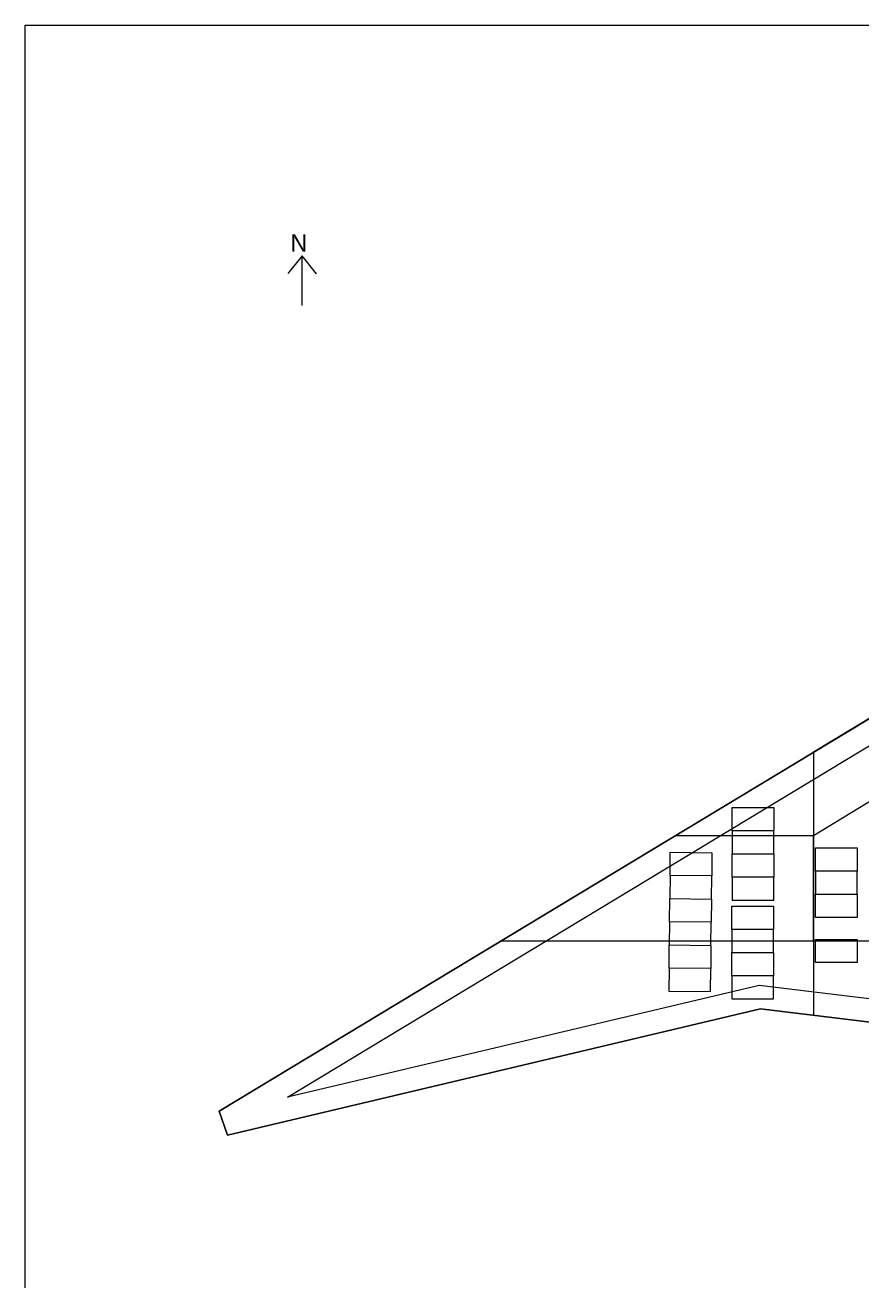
# Model space of a CAD drawing. Header units: metres. Extents: x 0 to 413, y 0 to 124.
# Drawn here: x 201.1 to 237.3, y 69.4 to 123.6 of the extents above; entities that cross this region are included whole.
import ezdxf

# ---------------------------------------------------------------- set-up
doc = ezdxf.new("R2010")
doc.units = ezdxf.units.M
doc.header["$LTSCALE"] = 0.5
doc.header["$MEASUREMENT"] = 0
for name, color, linetype in [('BLK_1_FLR_0_BLT_UP_AREA', 1, 'Continuous'), ('BLK_1_FLR_0_BLT_UP_AREA_DEDUCT', 1, 'Continuous'), ('BLK_1_FLR_0_COVERED_PARKING', 7, 'Continuous'), ('BLK_1_LVL_0_BLDG_FOOT_PRINT', 1, 'Continuous'), ('BLK_1_LVL_0_REAR_SETBACK', 11, 'Continuous'), ('BLK_1_LVL_0_SIDE_SETBACK1', 171, 'Continuous'), ('BLK_1_LVL_0_SIDE_SETBACK2', 102, 'Continuous'), ('PLOT_BOUNDARY', 70, 'Continuous'), ('RWH', 130, 'Continuous')]:
    doc.layers.add(name, color=color, linetype=linetype)
doc.layers.add('BLK_1_FLR_0_STILT', color=7, linetype='Continuous', lineweight=0)
doc.layers.add('NORTH_DIRECTION', color=7, linetype='Continuous', lineweight=0)
doc.layers.add('TWO_WHEELER_PARKING', color=2, linetype='Continuous', plot=False)
doc.styles.add('USA TEXT', font='GOTHIC.TTF')

msp = doc.modelspace()

# ---------------------------------------------------------------- linework, layer by layer
at = {"color": 5, "lineweight": 20, "ltscale": 0.5}
msp.add_lwpolyline([(201.111, 123.589), (413.182, 123.589), (413.182, 1.627), (201.111, 1.627)], close=True, dxfattribs=at)
at = {"layer": 'BLK_1_FLR_0_BLT_UP_AREA', "color": 18, "lineweight": 20}
msp.add_lwpolyline([(235.174, 84.024), (235.174, 88.586), (259.182, 103.196), (258.637, 104.091), (266.67, 108.979), (267.276, 104.127), (266.481, 103.643), (267.594, 101.815), (266.552, 101.181), (268.013, 98.781), (276.543, 98.781), (276.543, 82.368), (247.673, 82.368), (247.673, 83.3), (239.673, 83.3), (239.673, 84.024), (235.174, 84.024)], close=True, dxfattribs=at)
at = {"layer": 'BLK_1_FLR_0_BLT_UP_AREA_DEDUCT', "color": 18, "lineweight": 20}
msp.add_lwpolyline([(235.174, 84.024), (235.174, 88.586), (259.182, 103.196), (258.637, 104.091), (266.67, 108.979), (267.276, 104.127), (266.481, 103.643), (267.594, 101.815), (266.552, 101.181), (268.013, 98.781), (276.543, 98.781), (276.543, 82.368), (247.673, 82.368), (247.673, 83.3), (239.673, 83.3), (239.673, 84.024), (235.174, 84.024)], close=True, dxfattribs=at)
at = {"layer": 'BLK_1_FLR_0_COVERED_PARKING', "color": 173, "lineweight": 20}
msp.add_lwpolyline([(235.174, 84.024), (235.174, 88.586), (259.182, 103.196), (258.637, 104.091), (266.67, 108.979), (267.276, 104.127), (266.481, 103.643), (267.594, 101.815), (266.552, 101.181), (268.013, 98.781), (276.543, 98.781), (276.543, 82.368), (247.673, 82.368), (247.673, 83.3), (239.673, 83.3), (239.673, 84.024), (235.174, 84.024)], close=True, dxfattribs=at)
at = {"layer": 'BLK_1_FLR_0_STILT', "color": 113, "lineweight": 20}
msp.add_lwpolyline([(235.174, 84.024), (235.174, 88.586), (259.182, 103.196), (258.637, 104.091), (266.67, 108.979), (267.276, 104.127), (266.481, 103.643), (267.594, 101.815), (266.552, 101.181), (268.013, 98.781), (276.543, 98.781), (276.543, 82.368), (247.673, 82.368), (247.673, 83.3), (239.673, 83.3), (239.673, 84.024), (235.174, 84.024)], close=True, dxfattribs=at)
at = {"layer": 'BLK_1_LVL_0_BLDG_FOOT_PRINT', "color": 1, "lineweight": 20, "ltscale": 10}
msp.add_lwpolyline([(235.174, 84.024), (235.174, 88.586), (259.182, 103.196), (258.637, 104.091), (266.67, 108.979), (267.276, 104.127), (266.481, 103.643), (267.594, 101.815), (266.552, 101.181), (268.013, 98.781), (276.543, 98.781), (276.543, 82.368), (247.673, 82.368), (247.673, 83.3), (239.673, 83.3), (239.673, 84.024), (235.174, 84.024)], close=True, dxfattribs=at)
at = {"layer": 'BLK_1_LVL_0_REAR_SETBACK', "color": 11, "lineweight": 20, "ltscale": 400}
msp.add_lwpolyline([(221.654, 84.024), (229.213, 88.586), (235.174, 88.586), (235.174, 84.024), (221.654, 84.024)], close=True, dxfattribs=at)
at = {"layer": 'BLK_1_LVL_0_SIDE_SETBACK1', "color": 171, "lineweight": 20, "ltscale": 400}
msp.add_lwpolyline([(235.174, 92.184), (235.174, 88.586), (259.182, 103.196), (258.637, 104.091), (266.67, 108.979), (267.276, 104.127), (266.481, 103.643), (267.594, 101.815), (266.552, 101.181), (268.013, 98.781), (276.543, 98.781), (276.543, 102.276), (270.639, 101.818), (268.742, 116.987), (252.263, 102.498), (235.174, 92.184)], close=True, dxfattribs=at)
at = {"layer": 'BLK_1_LVL_0_SIDE_SETBACK2', "color": 102, "lineweight": 20, "ltscale": 400}
msp.add_lwpolyline([(235.174, 84.024), (235.174, 80.825), (257.871, 78.069), (276.543, 78.898), (276.543, 82.368), (247.673, 82.368), (247.673, 83.3), (239.673, 83.3), (239.673, 84.024)], close=True, dxfattribs=at)
at = {"layer": 'NORTH_DIRECTION'}
for points in [[(213.078, 111.477), (213.078, 111.477), (213.078, 113.621), (212.463, 112.857)], [(213.699, 112.851), (213.699, 112.851), (213.078, 113.621)]]:
    msp.add_lwpolyline(points, dxfattribs=at)
at = {"layer": 'PLOT_BOUNDARY', "color": 70, "linetype": 'ByBlock', "lineweight": 20}
msp.add_lwpolyline([(282.543, 79.164), (257.871, 78.069), (257.871, 78.069), (232.887, 81.102), (209.852, 75.655), (209.499, 76.687), (252.263, 102.498), (268.742, 116.987), (268.742, 116.987), (268.742, 116.987), (270.639, 101.818), (282.543, 102.741), (282.543, 79.164)], close=True, dxfattribs=at)
at = {"layer": 'RWH', "color": 130, "linetype": 'ByBlock', "lineweight": 20}
msp.add_lwpolyline([(281.543, 101.66), (281.543, 102.663), (270.639, 101.818), (268.742, 116.987), (268.742, 116.987), (268.742, 116.987), (252.263, 102.498), (209.499, 76.687), (209.852, 75.655), (232.887, 81.102), (257.871, 78.069), (257.871, 78.069), (281.543, 79.12), (281.543, 80.121), (257.909, 79.072), (232.831, 82.117), (212.44, 77.294), (252.857, 101.688), (267.984, 114.989), (269.765, 100.747)], close=True, dxfattribs=at)
at = {"layer": 'TWO_WHEELER_PARKING', "color": 2, "lineweight": 20}
for points in [[(233.462, 89.797), (233.462, 88.797), (231.662, 88.797), (231.662, 89.797)], [(233.462, 87.797), (233.462, 88.797), (231.662, 88.797), (231.662, 87.797)], [(230.784, 87.846), (230.773, 86.846), (228.974, 86.865), (228.984, 87.865)], [(235.262, 87.053), (235.262, 88.053), (237.062, 88.053), (237.062, 87.053)], [(233.462, 87.797), (233.462, 86.797), (231.662, 86.797), (231.662, 87.797)], [(230.763, 85.847), (230.773, 86.846), (228.974, 86.865), (228.963, 85.865)], [(233.462, 85.797), (233.462, 86.797), (231.662, 86.797), (231.662, 85.797)], [(235.262, 87.053), (235.262, 86.053), (237.062, 86.053), (237.062, 87.053)], [(230.763, 85.847), (230.753, 84.847), (228.953, 84.865), (228.963, 85.865)], [(235.262, 85.053), (235.262, 86.053), (237.062, 86.053), (237.062, 85.053)], [(233.447, 85.534), (233.447, 84.534), (231.647, 84.534), (231.647, 85.534)], [(230.743, 83.847), (230.753, 84.847), (228.953, 84.865), (228.943, 83.865)], [(233.447, 83.534), (233.447, 84.534), (231.647, 84.534), (231.647, 83.534)], [(235.262, 83.101), (235.262, 84.101), (237.062, 84.101), (237.062, 83.101)], [(230.743, 83.847), (230.733, 82.847), (228.933, 82.865), (228.943, 83.865)], [(233.447, 83.534), (233.447, 82.534), (231.647, 82.534), (231.647, 83.534)], [(230.723, 81.847), (230.733, 82.847), (228.933, 82.865), (228.923, 81.865)], [(233.447, 81.534), (233.447, 82.534), (231.647, 82.534), (231.647, 81.534)]]:
    msp.add_lwpolyline(points, close=True, dxfattribs=at)

# ---------------------------------------------------------------- texts
at = {"layer": 'NORTH_DIRECTION', "insert": (213.298, 113.805), "char_height": 0.75, "attachment_point": 1, "rotation": 180, "style": 'USA TEXT'}
msp.add_mtext_dynamic_manual_height_columns('N', width=1.18507, gutter_width=30, heights=[2.651], dxfattribs=at)

doc.saveas('drawing.dxf')
